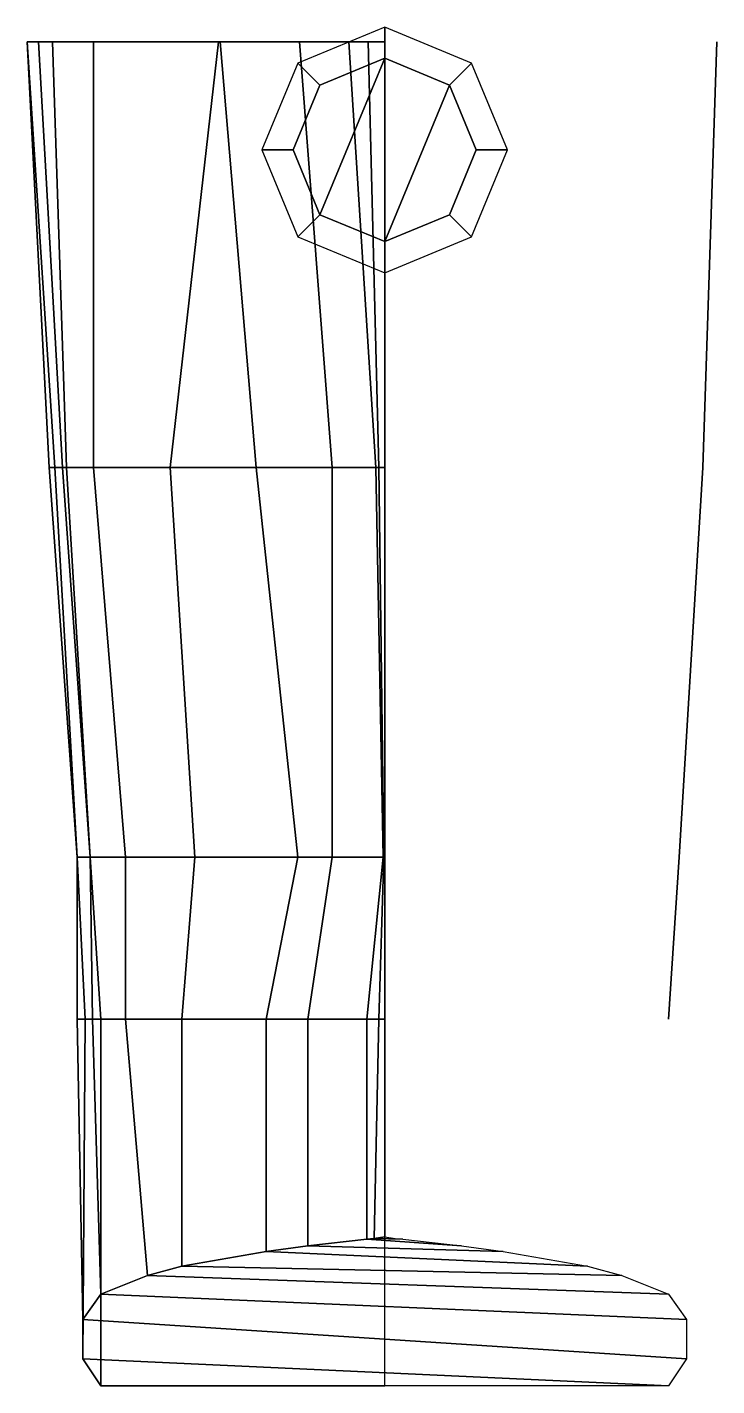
# Model space of a CAD drawing. Extents: x -4.4 to 4.1, y -50.9 to -34.2.
import ezdxf

# ---------------------------------------------------------------- set-up
doc = ezdxf.new("R2010")
doc.units = 0
doc.layers.get('0').update_dxf_attribs({"linetype": 'CONTINUOUS'})
doc.layers.add('RAILINGS', color=6, linetype='CONTINUOUS')

msp = doc.modelspace()

# ---------------------------------------------------------------- linework, layer by layer
for points in [[(-0.792, -34.958, 3.4), (0, -34.63, 3.4), (0, -34.25, 3), (-1.061, -34.689, 3)], [(0, -34.63, 3.4), (0.792, -34.958, 3.4), (1.061, -34.689, 3), (0, -34.25, 3)], [(-4.06, -34.43, 2.91), (-4.37, -34.43, 1.51), (-4.03, -39.63, 2.31), (-3.89, -39.63, 2.99)], [(-4.37, -34.43, 1.51), (-4.37, -34.43, 0.58), (-4.1, -39.63, 0.75), (-4.03, -39.63, 2.31)], [(-4.37, -34.43, 0.58), (-4.23, -34.43, -0.17), (-3.94, -39.63, 0.19), (-4.1, -39.63, 0.75)], [(-4.23, -34.43, -0.17), (-3.56, -34.43, -0.75), (-3.56, -39.63, -0.23), (-3.94, -39.63, 0.19)], [(0, -34.43, 3.04), (-4.06, -34.43, 2.91), (-3.89, -39.63, 2.99), (0, -39.63, 3.05)], [(-3.56, -34.43, -0.75), (-2.03, -34.43, -1.35), (-2.62, -39.63, -0.67), (-3.56, -39.63, -0.23)], [(-2.03, -34.43, -1.35), (-2.01, -34.43, -1.66), (-1.57, -39.63, -0.88), (-2.62, -39.63, -0.67)], [(-2.01, -34.43, -1.66), (-1.04, -34.43, -1.72), (-0.64, -39.63, -1.07), (-1.57, -39.63, -0.88)], [(-1.04, -34.43, -1.72), (-0.44, -34.43, -2.36), (-0.11, -39.63, -1.62), (-0.64, -39.63, -1.07)], [(-0.44, -34.43, -2.36), (-0.2, -34.43, -2.92), (-0.07, -39.63, -1.71), (-0.11, -39.63, -1.62)], [(-0.2, -34.43, -2.92), (0, -34.43, -2.97), (0, -39.63, -1.78), (-0.07, -39.63, -1.71)], [(-1.12, -35.75, 3.4), (-0.792, -34.958, 3.4), (-1.061, -34.689, 3), (-1.5, -35.75, 2.94)], [(-0.792, -34.958, 3.4), (-1.12, -35.75, 3.4), (-0.792, -36.542, 3.4), (0, -34.63, 3.4)], [(0, -34.63, 3.4), (-0.792, -36.542, 3.4), (0, -36.87, 3.4), (0.792, -34.958, 3.4)], [(0.792, -34.958, 3.4), (1.12, -35.75, 3.4), (1.5, -35.75, 2.94), (1.061, -34.689, 3)], [(0.792, -34.958, 3.4), (0, -36.87, 3.4), (0.792, -36.542, 3.4), (1.12, -35.75, 3.4)], [(-0.792, -36.542, 3.4), (-1.12, -35.75, 3.4), (-1.5, -35.75, 2.94), (-1.061, -36.811, 3)], [(1.12, -35.75, 3.4), (0.792, -36.542, 3.4), (1.061, -36.811, 3), (1.5, -35.75, 2.94)], [(0, -36.87, 3.4), (-0.792, -36.542, 3.4), (-1.061, -36.811, 3), (0, -37.25, 3)], [(0.792, -36.542, 3.4), (0, -36.87, 3.4), (0, -37.25, 3), (1.061, -36.811, 3)], [(-4.03, -39.63, 2.31), (-4.1, -39.63, 0.75), (-3.76, -44.39, 0.65), (-3.76, -44.39, 2.09)], [(-4.1, -39.63, 0.75), (-3.94, -39.63, 0.19), (-3.6, -44.39, 0.27), (-3.76, -44.39, 0.65)], [(-3.89, -39.63, 2.99), (-4.03, -39.63, 2.31), (-3.76, -44.39, 2.09), (-3.6, -44.39, 2.99)], [(-3.94, -39.63, 0.19), (-3.56, -39.63, -0.23), (-3.17, -44.39, -0.13), (-3.6, -44.39, 0.27)], [(0, -39.63, 3.05), (-3.89, -39.63, 2.99), (-3.6, -44.39, 2.99), (0, -44.39, 3.05)], [(-3.56, -39.63, -0.23), (-2.62, -39.63, -0.67), (-2.32, -44.39, -0.43), (-3.17, -44.39, -0.13)], [(-2.62, -39.63, -0.67), (-1.57, -39.63, -0.88), (-1.06, -44.39, -0.6), (-2.32, -44.39, -0.43)], [(-1.57, -39.63, -0.88), (-0.64, -39.63, -1.07), (-0.64, -44.39, -0.65), (-1.06, -44.39, -0.6)], [(-0.64, -39.63, -1.07), (-0.11, -39.63, -1.62), (-0.02, -44.39, -0.65), (-0.64, -44.39, -0.65)], [(-0.11, -39.63, -1.62), (-0.07, -39.63, -1.71), (-0.01, -44.39, -1.27), (-0.02, -44.39, -0.65)], [(-0.07, -39.63, -1.71), (0, -39.63, -1.78), (0, -44.39, -1.31), (-0.01, -44.39, -1.27)], [(-3.6, -44.39, 2.99), (-3.76, -44.39, 2.09), (-3.66, -46.37, 2.41), (-3.47, -46.37, 3.11)], [(-3.76, -44.39, 2.09), (-3.76, -44.39, 0.65), (-3.76, -46.37, 0.9), (-3.66, -46.37, 2.41)], [(-3.76, -44.39, 0.65), (-3.6, -44.39, 0.27), (-3.57, -46.37, 0.37), (-3.76, -46.37, 0.9)], [(0, -44.39, 3.05), (-3.6, -44.39, 2.99), (-3.47, -46.37, 3.11), (0, -46.37, 3.16)], [(-3.6, -44.39, 0.27), (-3.17, -44.39, -0.13), (-3.17, -46.37, 0.04), (-3.57, -46.37, 0.37)], [(-3.17, -44.39, -0.13), (-2.32, -44.39, -0.43), (-2.48, -46.37, -0.22), (-3.17, -46.37, 0.04)], [(-2.32, -44.39, -0.43), (-1.06, -44.39, -0.6), (-1.45, -46.37, -0.46), (-2.48, -46.37, -0.22)], [(-1.06, -44.39, -0.6), (-0.64, -44.39, -0.65), (-0.94, -46.37, -0.58), (-1.45, -46.37, -0.46)], [(-0.64, -44.39, -0.65), (-0.02, -44.39, -0.65), (-0.22, -46.37, -0.65), (-0.94, -46.37, -0.58)], [(-0.02, -44.39, -0.65), (-0.01, -44.39, -1.27), (-0.07, -46.37, -0.8), (-0.22, -46.37, -0.65)], [(-0.01, -44.39, -1.27), (0, -44.39, -1.31), (0, -46.37, -0.96), (-0.07, -46.37, -0.8)], [(-3.66, -46.37, 2.41), (-3.76, -46.37, 0.9), (-3.69, -50.04, 1.3), (-3.69, -50.52, 2.26)], [(-3.76, -46.37, 0.9), (-3.57, -46.37, 0.37), (-3.47, -49.73, 0.72), (-3.69, -50.04, 1.3)], [(-3.47, -46.37, 3.11), (-3.66, -46.37, 2.41), (-3.69, -50.52, 2.26), (-3.47, -50.85, 3.11)], [(-3.57, -46.37, 0.37), (-3.17, -46.37, 0.04), (-2.9, -49.5, 0.31), (-3.47, -49.73, 0.72)], [(0, -46.37, 3.16), (-3.47, -46.37, 3.11), (-3.47, -50.85, 3.11), (0, -50.85, 3.16)], [(-3.17, -46.37, 0.04), (-2.48, -46.37, -0.22), (-2.48, -49.39, 0.12), (-2.9, -49.5, 0.31)], [(-2.48, -46.37, -0.22), (-1.45, -46.37, -0.46), (-1.45, -49.21, -0.22), (-2.48, -49.39, 0.12)], [(-1.45, -46.37, -0.46), (-0.94, -46.37, -0.58), (-0.94, -49.14, -0.38), (-1.45, -49.21, -0.22)], [(-0.94, -46.37, -0.58), (-0.22, -46.37, -0.65), (-0.22, -49.06, -0.54), (-0.94, -49.14, -0.38)], [(-0.22, -46.37, -0.65), (-0.07, -46.37, -0.8), (-0.13, -49.05, -0.58), (-0.22, -49.06, -0.54)], [(-0.07, -46.37, -0.8), (0, -46.37, -0.96), (0, -49.03, -0.61), (-0.13, -49.05, -0.58)], [(0.94, -49.14, -0.38), (1.45, -49.21, -0.22), (-0.94, -49.14, -0.38), (-0.22, -49.06, -0.54)], [(0.22, -49.06, -0.54), (0.94, -49.14, -0.38), (-0.22, -49.06, -0.54), (-0.13, -49.05, -0.58)], [(0.13, -49.05, -0.58), (0.22, -49.06, -0.54), (-0.13, -49.05, -0.58), (0, -49.03, -0.61)], [(2.48, -49.39, 0.12), (2.9, -49.5, 0.31), (-2.48, -49.39, 0.12), (-1.45, -49.21, -0.22)], [(1.45, -49.21, -0.22), (2.48, -49.39, 0.12), (-1.45, -49.21, -0.22), (-0.94, -49.14, -0.38)], [(2.9, -49.5, 0.31), (3.47, -49.73, 0.72), (-2.9, -49.5, 0.31), (-2.48, -49.39, 0.12)], [(3.47, -49.73, 0.72), (3.69, -50.04, 1.3), (-3.47, -49.73, 0.72), (-2.9, -49.5, 0.31)], [(3.69, -50.04, 1.3), (3.69, -50.52, 2.26), (-3.69, -50.04, 1.3), (-3.47, -49.73, 0.72)], [(3.69, -50.52, 2.26), (3.47, -50.85, 3.11), (-3.69, -50.52, 2.26), (-3.69, -50.04, 1.3)], [(3.47, -50.85, 3.11), (0, -50.85, 3.16), (-3.47, -50.85, 3.11), (-3.69, -50.52, 2.26)]]:
    msp.add_3dface(points)
at = {"layer": 'RAILINGS'}
for points in [[(-3.89, -39.63, 3.93), (-4.06, -34.43, 3.9), (-4.06, -34.43, 2.91), (-3.89, -39.63, 2.99)], [(-3.89, -39.63, 2.99), (-4.06, -34.43, 2.91), (-4.06, -34.43, 3.9), (-3.89, -39.63, 3.93)], [(3.89, -39.63, 2.99), (4.06, -34.43, 2.91), (4.06, -34.43, 3.9), (3.89, -39.63, 3.93)], [(3.89, -39.63, 3.93), (4.06, -34.43, 3.9), (4.06, -34.43, 2.91), (3.89, -39.63, 2.99)], [(-3.6, -44.39, 2.99), (-3.89, -39.63, 2.99), (-3.89, -39.63, 3.93), (-3.6, -44.39, 4.09)], [(-3.6, -44.39, 4.09), (-3.89, -39.63, 3.93), (-3.89, -39.63, 2.99), (-3.6, -44.39, 2.99)], [(3.6, -44.39, 2.99), (3.89, -39.63, 2.99), (3.89, -39.63, 3.93), (3.6, -44.39, 4.09)], [(3.6, -44.39, 4.09), (3.89, -39.63, 3.93), (3.89, -39.63, 2.99), (3.6, -44.39, 2.99)], [(-3.47, -46.37, 4.04), (-3.6, -44.39, 4.09), (-3.6, -44.39, 2.99), (-3.47, -46.37, 3.11)], [(-3.47, -46.37, 3.11), (-3.6, -44.39, 2.99), (-3.6, -44.39, 4.09), (-3.47, -46.37, 4.04)], [(3.47, -46.37, 3.11), (3.6, -44.39, 2.99), (3.6, -44.39, 4.09), (3.47, -46.37, 4.04)], [(3.47, -46.37, 4.04), (3.6, -44.39, 4.09), (3.6, -44.39, 2.99), (3.47, -46.37, 3.11)]]:
    msp.add_3dface(points, dxfattribs=at)

doc.saveas('drawing.dxf')
